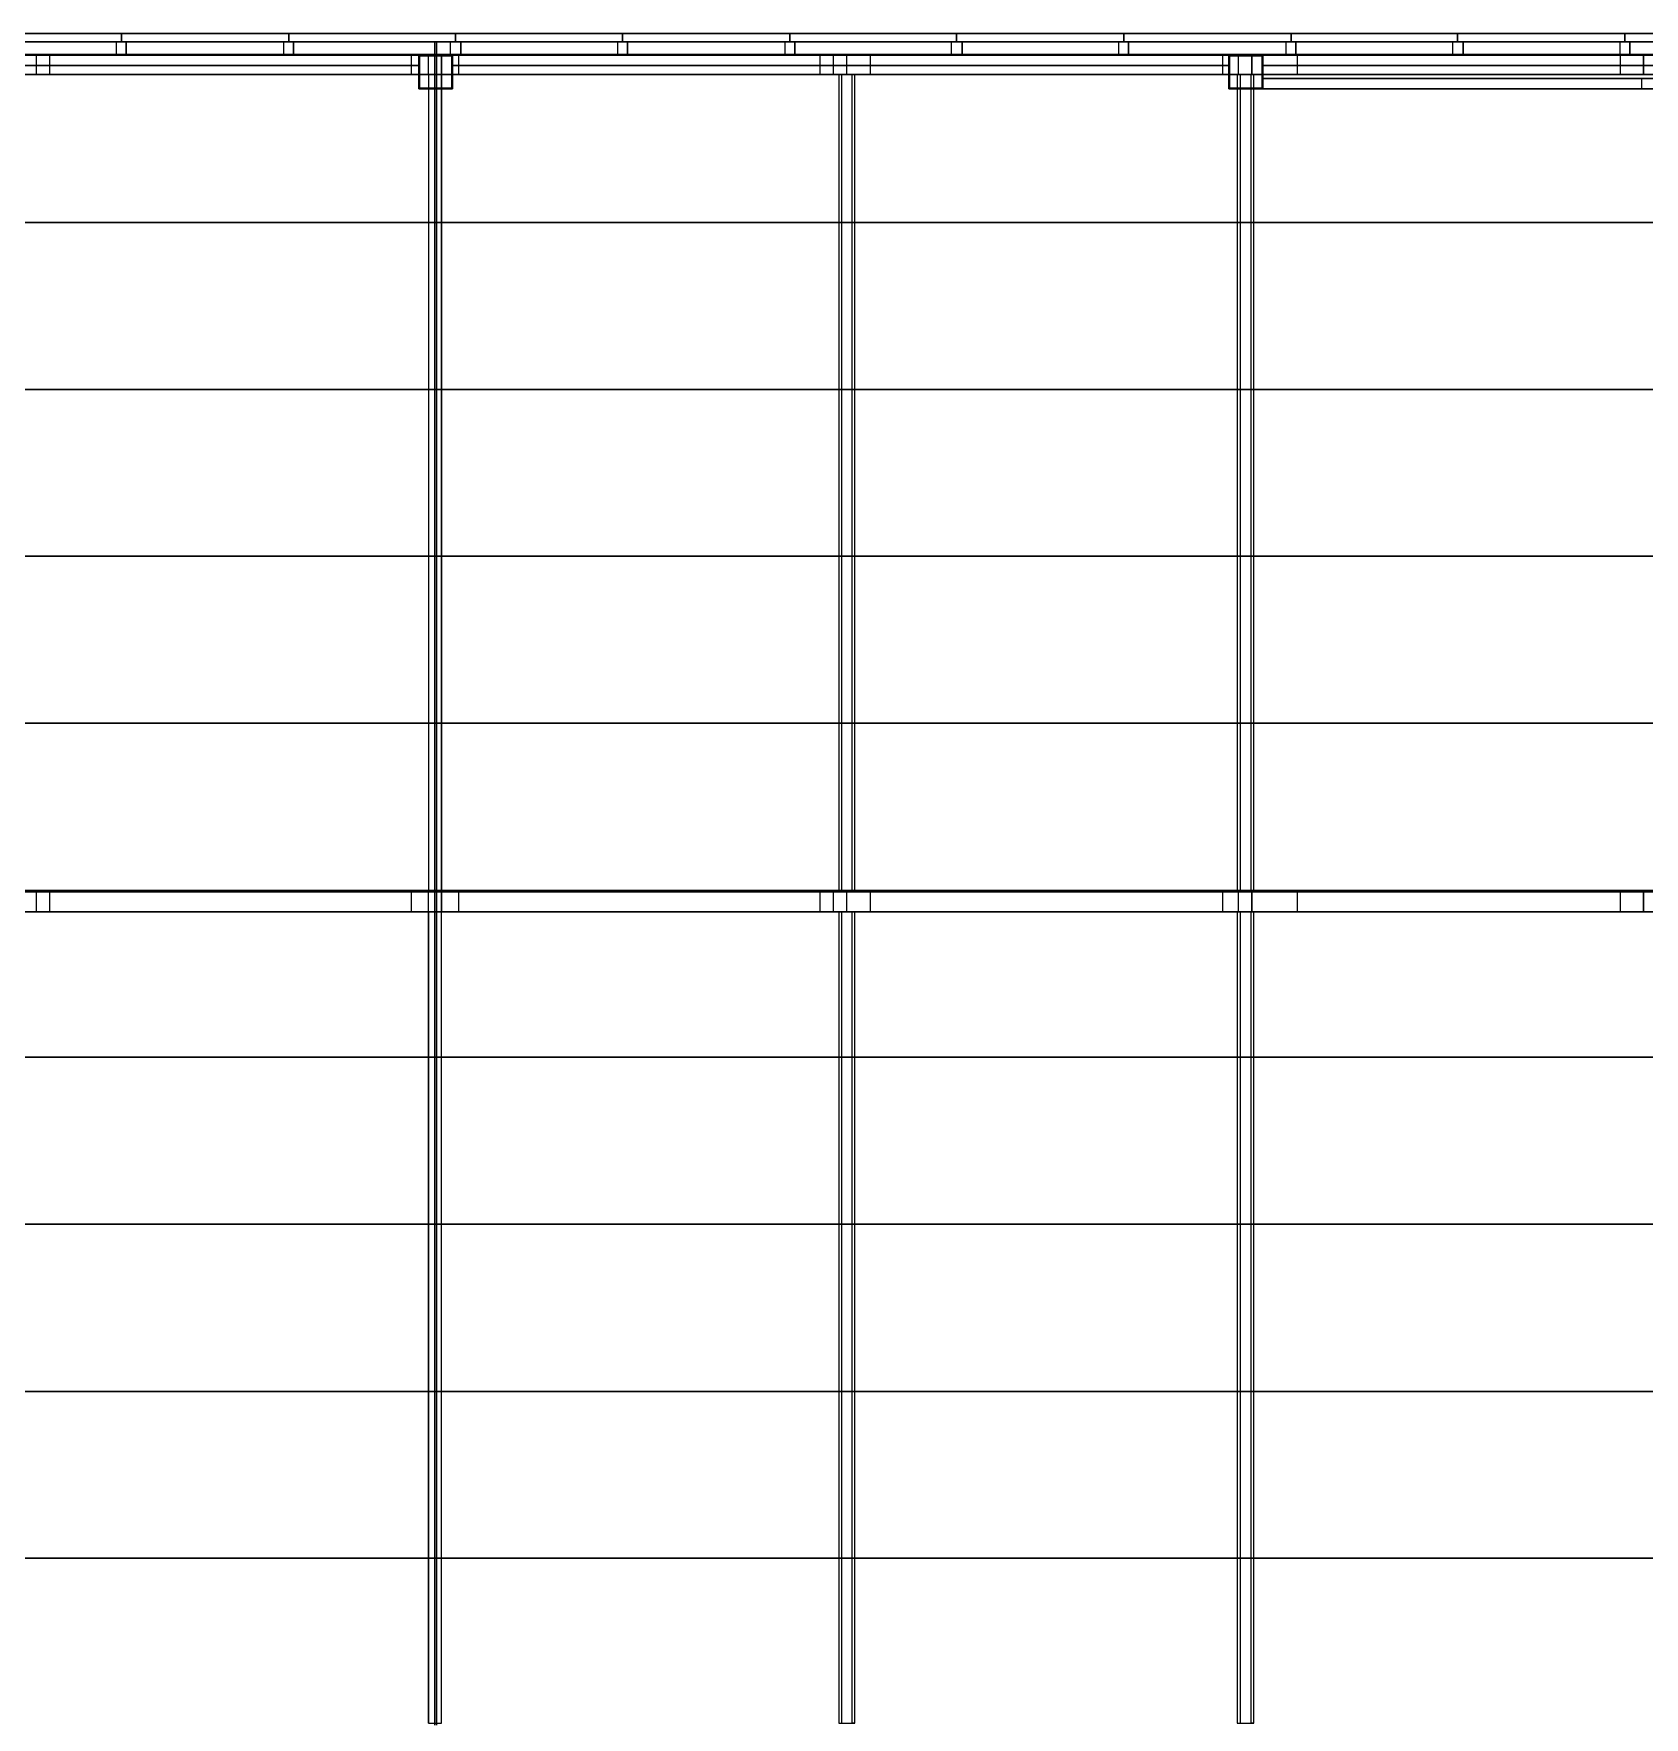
# Model space of a CAD drawing. Header units: centimetres. Extents: x 2816 to 28192, y 2553 to 18332.
# Drawn here: x 8636 to 11085, y 12991 to 15552 of the extents above; entities that cross this region are included whole.
import ezdxf

# ---------------------------------------------------------------- set-up
doc = ezdxf.new("R2010")
doc.units = ezdxf.units.CM
for name, color, linetype in [('PDF_Kaprijatat', 7, 'Continuous'), ('PDF_Paneli', 30, 'Continuous'), ('PDF_Shtyllat e Paneleve', 7, 'Continuous'), ('PDF_Themeli', 7, 'Continuous'), ('PDF_Trajet', 7, 'Continuous')]:
    doc.layers.add(name, color=color, linetype=linetype)
doc.layers.add('PDF_Panel Kulmii', color=7, linetype='Continuous', true_color=0xfafafa)
doc.layers.add('PDF_Shtyllat', color=7, linetype='Continuous', true_color=0xfafafa)

msp = doc.modelspace()

# ---------------------------------------------------------------- linework, layer by layer
at = {"layer": 'PDF_Kaprijatat', "lineweight": 0}
for points in [[(9246.8, 15520.2), (11735.7, 15520.2), (6756.8, 15520.2), (9246.8, 15520.2)], [(8640.3, 15520.2), (9210, 15520.2)], [(8640.3, 15489.7), (8640.3, 15520.2)], [(8640.3, 15489.7), (8640.3, 15520.2)], [(9210, 15520.2), (8640.3, 15520.2)], [(8640.3, 15520.2), (8640.3, 15520.2)], [(8640.3, 15520.2), (8640.3, 15520.2)], [(8660.3, 15520.2), (8660.3, 15489.7)], [(9236.3, 15489.7), (9236.3, 15520.2), (8660.3, 15520.2)], [(9236.3, 15520.2), (8660.3, 15520.2)], [(8660.3, 15520.2), (8660.3, 15520.2)], [(9210, 15520.2), (9210, 15489.7)], [(9210, 15520.2), (9210, 15520.2)], [(9236.3, 15520.2), (9236.3, 15520.2)], [(9236.3, 15489.7), (9236.3, 15520.2)], [(9236.3, 15520.2), (9236.3, 15520.2)], [(9246.8, 15489.7), (9246.8, 15520.2)], [(9246.8, 15520.2), (9246.8, 15520.2)], [(9256.3, 15520.2), (9256.3, 15520.2)], [(9256.3, 15489.7), (9256.3, 15520.2), (9832.2, 15520.2)], [(9256.3, 15520.2), (9256.3, 15489.7)], [(9832.2, 15520.2), (9256.3, 15520.2)], [(9256.3, 15520.2), (9256.3, 15520.2)], [(9256.3, 15520.2), (9256.3, 15520.2)], [(9282.5, 15489.7), (9282.5, 15520.2)], [(9852.2, 15489.7), (9852.2, 15520.2), (9282.5, 15520.2)], [(9282.5, 15520.2), (9852.2, 15520.2)], [(9282.5, 15520.2), (9282.5, 15520.2)], [(9832.2, 15489.7), (9832.2, 15520.2)], [(9832.2, 15520.2), (9832.2, 15520.2)], [(9852.2, 15489.7), (9852.2, 15520.2)], [(9852.2, 15520.2), (9852.2, 15520.2)], [(9852.2, 15520.2), (9852.2, 15520.2)], [(10444, 15489.7), (10444, 15520.2), (9872.2, 15520.2), (9872.2, 15489.7)], [(9872.2, 15520.2), (9872.2, 15489.7)], [(9872.2, 15520.2), (10444, 15520.2)], [(9872.2, 15520.2), (9872.2, 15520.2)], [(9872.2, 15520.2), (9872.2, 15520.2)], [(9907.9, 15520.2), (9907.9, 15489.7)], [(10468.1, 15489.7), (10468.1, 15520.2), (9907.9, 15520.2)], [(9907.9, 15520.2), (10468.1, 15520.2)], [(9907.9, 15520.2), (9907.9, 15520.2)], [(10444, 15520.2), (10444, 15520.2)], [(10468.1, 15489.7), (10468.1, 15520.2)], [(10468.1, 15520.2), (10468.1, 15520.2)], [(10488.1, 15520.2), (11048.3, 15520.2), (11048.3, 15489.7)], [(10488.1, 15520.2), (10488.1, 15489.7), (10488.1, 15520.2)], [(10488.1, 15520.2), (11048.3, 15520.2)], [(10488.1, 15520.2), (10488.1, 15520.2)], [(11084.1, 15489.7), (11084.1, 15520.2), (10557.5, 15520.2), (10557.5, 15489.7), (11084.1, 15489.7)], [(10557.5, 15520.2), (11084.1, 15520.2)], [(10557.5, 15520.2), (10557.5, 15520.2)], [(11048.3, 15520.2), (11048.3, 15520.2)], [(11084.1, 15520.2), (11084.1, 15520.2)], [(11084.1, 15520.2), (11084.1, 15489.7)], [(11084.1, 15520.2), (11084.1, 15520.2)], [(11084.1, 15520.2), (11084.1, 15520.2)], [(9246.8, 15489.7), (6756.8, 15489.7), (11735.7, 15489.7), (9246.8, 15489.7)], [(8640.3, 15489.7), (8640.3, 15489.7)], [(9210, 15489.7), (8640.3, 15489.7), (9210, 15489.7)], [(8640.3, 15489.7), (8640.3, 15489.7)], [(8640.3, 15489.7), (8640.3, 15489.7)], [(8660.3, 15489.7), (9236.3, 15489.7), (8660.3, 15489.7)], [(8660.3, 15489.7), (8660.3, 15489.7)], [(9210, 15489.7), (9210, 15489.7)], [(9236.3, 15489.7), (9236.3, 15489.7)], [(9236.3, 15489.7), (9236.3, 15489.7)], [(9236.3, 15489.7), (9256.3, 15489.7)], [(9236.3, 15489.7), (9236.3, 14246.3)], [(9256.3, 15489.7), (9236.3, 15489.7), (9236.3, 14246.3), (9256.3, 14246.3)], [(9236.3, 15489.7), (9236.3, 15489.7)], [(9236.3, 15489.7), (9236.3, 15489.7)], [(9246.8, 15489.7), (9246.8, 15489.7)], [(9256.3, 15489.7), (9256.3, 15489.7)], [(9832.2, 15489.7), (9256.3, 15489.7), (9832.2, 15489.7)], [(9256.3, 15489.7), (9256.3, 15489.7)], [(9256.3, 15489.7), (9256.3, 14246.3), (9256.3, 15489.7)], [(9256.3, 15489.7), (9256.3, 15489.7)], [(9256.3, 15489.7), (9256.3, 15489.7)], [(9282.5, 15489.7), (9852.2, 15489.7), (9282.5, 15489.7)], [(9282.5, 15489.7), (9282.5, 15489.7)], [(9832.2, 15489.7), (9832.2, 15489.7)], [(9852.2, 15489.7), (9852.2, 15489.7)], [(9852.2, 15489.7), (9852.2, 15489.7)], [(9880.6, 15489.7), (9860.6, 15489.7)], [(9864.8, 15489.7), (9860.6, 15489.7), (9860.6, 14246.3), (9864.8, 14246.3), (9864.8, 15489.7)], [(9860.6, 15489.7), (9860.6, 15489.7)], [(9864.8, 15489.7), (9884.8, 15489.7)], [(9864.8, 14246.3), (9884.8, 14246.3), (9884.8, 15489.7)], [(9864.8, 15489.7), (9864.8, 15489.7)], [(9872.2, 15489.7), (10444, 15489.7), (9872.2, 15489.7)], [(9872.2, 15489.7), (9872.2, 15489.7)], [(9872.2, 15489.7), (9872.2, 15489.7)], [(9884.8, 15489.7), (9880.6, 15489.7)], [(9884.8, 14246.3), (9880.6, 14246.3), (9880.6, 15489.7)], [(9880.6, 15489.7), (9880.6, 15489.7)], [(9884.8, 15489.7), (9884.8, 15489.7)], [(10468.1, 15489.7), (9907.9, 15489.7), (10468.1, 15489.7)], [(9907.9, 15489.7), (9907.9, 15489.7)], [(10444, 15489.7), (10444, 15489.7)], [(10487.1, 15489.7), (10466, 15489.7)], [(10471.3, 15489.7), (10466, 15489.7), (10466, 14246.3), (10471.3, 14246.3), (10471.3, 15489.7)], [(10466, 15489.7), (10466, 15489.7)], [(10468.1, 15489.7), (10468.1, 15489.7)], [(10468.1, 15489.7), (10468.1, 15489.7)], [(10471.3, 15489.7), (10491.3, 15489.7)], [(10471.3, 14246.3), (10491.3, 14246.3), (10491.3, 15489.7)], [(10471.3, 15489.7), (10471.3, 15489.7)], [(10491.3, 15489.7), (10487.1, 15489.7)], [(10491.3, 14246.3), (10487.1, 14246.3), (10487.1, 15489.7)], [(10487.1, 15489.7), (10487.1, 15489.7)], [(10488.1, 15489.7), (11048.3, 15489.7)], [(10488.1, 15489.7), (10488.1, 15489.7)], [(10488.1, 15489.7), (11048.3, 15489.7)], [(10488.1, 15489.7), (10488.1, 15489.7)], [(10488.1, 15489.7), (10488.1, 15489.7)], [(10491.3, 15489.7), (10491.3, 15489.7)], [(11084.1, 15489.7), (10557.5, 15489.7)], [(10557.5, 15489.7), (10557.5, 15489.7)], [(11048.3, 15489.7), (11048.3, 15489.7)], [(11084.1, 15489.7), (11084.1, 15489.7)], [(9246.8, 14246.3), (11735.7, 14246.3), (6756.8, 14246.3), (9246.8, 14246.3)], [(8640.3, 14246.3), (9210, 14246.3)], [(8640.3, 14215.8), (8640.3, 14246.3)], [(8640.3, 14215.8), (8640.3, 14246.3)], [(9210, 14246.3), (8640.3, 14246.3)], [(8640.3, 14246.3), (8640.3, 14246.3)], [(8640.3, 14246.3), (8640.3, 14246.3)], [(8660.3, 14246.3), (8660.3, 14215.8)], [(9236.3, 14215.8), (9236.3, 14246.3), (8660.3, 14246.3)], [(9236.3, 14246.3), (8660.3, 14246.3)], [(8660.3, 14246.3), (8660.3, 14246.3)], [(9210, 14246.3), (9210, 14215.8)], [(9210, 14246.3), (9210, 14246.3)], [(9236.3, 14246.3), (9236.3, 14246.3)], [(9236.3, 14215.8), (9236.3, 14246.3)], [(9236.3, 14246.3), (9236.3, 14246.3)], [(9236.3, 14246.3), (9256.3, 14246.3)], [(9236.3, 14246.3), (9236.3, 14246.3)], [(9236.3, 14246.3), (9236.3, 14246.3)], [(9246.8, 14215.8), (9246.8, 14246.3)], [(9246.8, 14246.3), (9246.8, 14246.3)], [(9256.3, 14246.3), (9256.3, 14246.3)], [(9256.3, 14215.8), (9256.3, 14246.3), (9832.2, 14246.3)], [(9256.3, 14246.3), (9256.3, 14215.8)], [(9832.2, 14246.3), (9256.3, 14246.3)], [(9256.3, 14246.3), (9256.3, 14246.3)], [(9256.3, 14246.3), (9256.3, 14246.3)], [(9256.3, 14246.3), (9256.3, 14246.3)], [(9256.3, 14246.3), (9256.3, 14246.3)], [(9282.5, 14215.8), (9282.5, 14246.3)], [(9852.2, 14215.8), (9852.2, 14246.3), (9282.5, 14246.3)], [(9282.5, 14246.3), (9852.2, 14246.3)], [(9282.5, 14246.3), (9282.5, 14246.3)], [(9832.2, 14215.8), (9832.2, 14246.3)], [(9832.2, 14246.3), (9832.2, 14246.3)], [(9852.2, 14215.8), (9852.2, 14246.3)], [(9852.2, 14246.3), (9852.2, 14246.3)], [(9852.2, 14246.3), (9852.2, 14246.3)], [(9880.6, 14246.3), (9860.6, 14246.3)], [(9860.6, 14246.3), (9860.6, 14246.3)], [(9864.8, 14246.3), (9864.8, 14246.3)], [(10444, 14215.8), (10444, 14246.3), (9872.2, 14246.3), (9872.2, 14215.8)], [(9872.2, 14246.3), (9872.2, 14215.8)], [(9872.2, 14246.3), (10444, 14246.3)], [(9872.2, 14246.3), (9872.2, 14246.3)], [(9872.2, 14246.3), (9872.2, 14246.3)], [(9880.6, 14246.3), (9880.6, 14246.3)], [(9884.8, 14246.3), (9884.8, 14246.3)], [(9907.9, 14246.3), (9907.9, 14215.8)], [(10468.1, 14215.8), (10468.1, 14246.3), (9907.9, 14246.3)], [(9907.9, 14246.3), (10468.1, 14246.3)], [(9907.9, 14246.3), (9907.9, 14246.3)], [(10444, 14246.3), (10444, 14246.3)], [(10487.1, 14246.3), (10466, 14246.3)], [(10466, 14246.3), (10466, 14246.3)], [(10468.1, 14215.8), (10468.1, 14246.3)], [(10468.1, 14246.3), (10468.1, 14246.3)], [(10471.3, 14246.3), (10471.3, 14246.3)], [(10487.1, 14246.3), (10487.1, 14246.3)], [(10488.1, 14246.3), (11048.3, 14246.3), (11048.3, 14215.8)], [(10488.1, 14246.3), (10488.1, 14215.8), (10488.1, 14246.3)], [(10488.1, 14246.3), (11048.3, 14246.3)], [(10488.1, 14246.3), (10488.1, 14246.3)], [(10491.3, 14246.3), (10491.3, 14246.3)], [(11084.1, 14215.8), (11084.1, 14246.3), (10557.5, 14246.3), (10557.5, 14215.8), (11084.1, 14215.8)], [(10557.5, 14246.3), (11084.1, 14246.3)], [(10557.5, 14246.3), (10557.5, 14246.3)], [(11048.3, 14246.3), (11048.3, 14246.3)], [(11084.1, 14246.3), (11084.1, 14246.3)], [(11084.1, 14246.3), (11084.1, 14215.8)], [(11084.1, 14246.3), (11084.1, 14246.3)], [(11084.1, 14246.3), (11084.1, 14246.3)], [(9246.8, 14215.8), (6756.8, 14215.8), (11735.7, 14215.8), (9246.8, 14215.8)], [(8640.3, 14215.8), (8640.3, 14215.8)], [(9210, 14215.8), (8640.3, 14215.8), (9210, 14215.8)], [(8640.3, 14215.8), (8640.3, 14215.8)], [(8640.3, 14215.8), (8640.3, 14215.8)], [(8660.3, 14215.8), (9236.3, 14215.8), (8660.3, 14215.8)], [(8660.3, 14215.8), (8660.3, 14215.8)], [(9210, 14215.8), (9210, 14215.8)], [(9236.3, 14215.8), (9236.3, 14215.8)], [(9236.3, 14215.8), (9236.3, 14215.8)], [(9256.3, 14215.8), (9236.3, 14215.8)], [(9256.3, 12981.8), (9256.3, 14215.8), (9236.3, 14215.8)], [(9236.3, 12981.8), (9256.3, 12981.8), (9256.3, 14215.8)], [(9236.3, 14215.8), (9236.3, 12981.8), (9236.3, 14215.8)], [(9236.3, 14215.8), (9236.3, 14215.8)], [(9246.8, 14215.8), (9246.8, 14215.8)], [(9256.3, 14215.8), (9256.3, 14215.8)], [(9832.2, 14215.8), (9256.3, 14215.8), (9832.2, 14215.8)], [(9256.3, 14215.8), (9256.3, 14215.8)], [(9256.3, 14215.8), (9256.3, 14215.8)], [(9256.3, 14215.8), (9256.3, 14215.8)], [(9256.3, 14215.8), (9256.3, 14215.8)], [(9282.5, 14215.8), (9852.2, 14215.8), (9282.5, 14215.8)], [(9282.5, 14215.8), (9282.5, 14215.8)], [(9832.2, 14215.8), (9832.2, 14215.8)], [(9852.2, 14215.8), (9852.2, 14215.8)], [(9852.2, 14215.8), (9852.2, 14215.8)], [(9880.6, 14215.8), (9860.6, 14215.8)], [(9864.8, 14215.8), (9860.6, 14215.8), (9860.6, 12981.8), (9864.8, 12981.8), (9864.8, 14215.8)], [(9860.6, 14215.8), (9860.6, 14215.8)], [(9864.8, 14215.8), (9884.8, 14215.8)], [(9864.8, 12981.8), (9884.8, 12981.8), (9884.8, 14215.8)], [(9864.8, 14215.8), (9864.8, 14215.8)], [(9872.2, 14215.8), (10444, 14215.8), (9872.2, 14215.8)], [(9872.2, 14215.8), (9872.2, 14215.8)], [(9872.2, 14215.8), (9872.2, 14215.8)], [(9884.8, 14215.8), (9880.6, 14215.8)], [(9884.8, 12981.8), (9880.6, 12981.8), (9880.6, 14215.8)], [(9880.6, 14215.8), (9880.6, 14215.8)], [(9884.8, 14215.8), (9884.8, 14215.8)], [(10468.1, 14215.8), (9907.9, 14215.8), (10468.1, 14215.8)], [(9907.9, 14215.8), (9907.9, 14215.8)], [(10444, 14215.8), (10444, 14215.8)], [(10487.1, 14215.8), (10466, 14215.8)], [(10471.3, 14215.8), (10466, 14215.8), (10466, 12981.8), (10471.3, 12981.8), (10471.3, 14215.8)], [(10466, 14215.8), (10466, 14215.8)], [(10468.1, 14215.8), (10468.1, 14215.8)], [(10468.1, 14215.8), (10468.1, 14215.8)], [(10471.3, 14215.8), (10491.3, 14215.8)], [(10471.3, 12981.8), (10491.3, 12981.8), (10491.3, 14215.8)], [(10471.3, 14215.8), (10471.3, 14215.8)], [(10491.3, 14215.8), (10487.1, 14215.8)], [(10491.3, 12981.8), (10487.1, 12981.8), (10487.1, 14215.8)], [(10487.1, 14215.8), (10487.1, 14215.8)], [(10488.1, 14215.8), (11048.3, 14215.8)], [(10488.1, 14215.8), (10488.1, 14215.8)], [(10488.1, 14215.8), (11048.3, 14215.8)], [(10488.1, 14215.8), (10488.1, 14215.8)], [(10488.1, 14215.8), (10488.1, 14215.8)], [(10491.3, 14215.8), (10491.3, 14215.8)], [(11084.1, 14215.8), (10557.5, 14215.8)], [(10557.5, 14215.8), (10557.5, 14215.8)], [(11048.3, 14215.8), (11048.3, 14215.8)], [(11084.1, 14215.8), (11084.1, 14215.8)]]:
    msp.add_lwpolyline(points, dxfattribs=at)
at = {"layer": 'PDF_Panel Kulmii', "lineweight": 0}
for points in [[(9246.8, 15539.1), (6740, 15539.1), (6739, 15539.1), (9245.7, 15539.1)], [(9246.8, 15519.1), (9246.8, 15539.1), (9245.7, 15539.1), (9245.7, 15519.1)], [(9245.7, 15539.1), (9245.7, 15539.1)], [(9246.8, 15539.1), (9246.8, 15539.1)], [(9246.8, 15539.1), (11754.6, 15539.1)], [(9246.8, 15519.1), (9246.8, 15539.1)], [(9248.9, 15519.1), (9248.9, 15539.1), (9246.8, 15539.1)], [(9246.8, 15539.1), (9246.8, 15539.1)], [(9248.9, 15539.1), (11755.7, 15539.1), (11754.6, 15539.1)], [(9248.9, 15539.1), (9248.9, 15539.1)], [(9246.8, 15519.1), (6740, 15519.1), (6739, 15519.1), (9245.7, 15519.1)], [(6740, 15519.1), (9246.8, 15519.1), (9245.7, 15519.1), (6739, 15519.1), (6740, 15519.1)], [(9246.8, 15264.7), (9246.8, 15519.1), (9245.7, 15519.1), (9245.7, 15264.7)], [(9245.7, 15519.1), (9245.7, 15519.1)], [(9245.7, 15519.1), (9245.7, 15519.1)], [(9246.8, 15519.1), (9246.8, 15519.1)], [(9246.8, 15519.1), (9246.8, 15519.1)], [(9246.8, 15519.1), (11754.6, 15519.1)], [(9246.8, 15264.7), (9246.8, 15519.1)], [(9248.9, 15264.7), (9248.9, 15519.1), (9246.8, 15519.1)], [(9246.8, 15519.1), (9246.8, 15519.1)], [(9246.8, 15519.1), (11754.6, 15519.1), (11755.7, 15519.1), (9248.9, 15519.1), (9246.8, 15519.1)], [(9246.8, 15519.1), (9246.8, 15519.1)], [(9248.9, 15519.1), (11755.7, 15519.1), (11754.6, 15519.1)], [(9248.9, 15519.1), (9248.9, 15519.1)], [(9248.9, 15519.1), (9248.9, 15519.1)], [(6740, 15264.7), (9246.8, 15264.7), (9245.7, 15264.7), (6739, 15264.7), (6740, 15264.7)], [(9246.8, 15264.7), (6740, 15264.7), (6739, 15264.7), (9245.7, 15264.7)], [(9245.7, 15264.7), (9245.7, 15264.7)], [(9246.8, 15010.4), (9246.8, 15264.7), (9245.7, 15264.7), (9245.7, 15010.4)], [(9245.7, 15264.7), (9245.7, 15264.7)], [(9246.8, 15264.7), (9246.8, 15264.7)], [(9246.8, 15264.7), (9246.8, 15264.7)], [(9246.8, 15264.7), (11754.6, 15264.7), (11755.7, 15264.7), (9248.9, 15264.7), (9246.8, 15264.7)], [(9246.8, 15264.7), (9246.8, 15264.7)], [(9246.8, 15264.7), (11754.6, 15264.7)], [(9246.8, 15010.4), (9246.8, 15264.7)], [(9248.9, 15010.4), (9248.9, 15264.7), (9246.8, 15264.7)], [(9246.8, 15264.7), (9246.8, 15264.7)], [(9248.9, 15264.7), (9248.9, 15264.7)], [(9248.9, 15264.7), (11755.7, 15264.7), (11754.6, 15264.7)], [(9248.9, 15264.7), (9248.9, 15264.7)], [(6740, 15010.4), (9246.8, 15010.4), (9245.7, 15010.4), (6739, 15010.4), (6740, 15010.4)], [(9246.8, 15010.4), (6740, 15010.4), (6739, 15010.4), (9245.7, 15010.4)], [(9245.7, 15010.4), (9245.7, 15010.4)], [(9246.8, 14757.1), (9246.8, 15010.4), (9245.7, 15010.4), (9245.7, 14757.1)], [(9245.7, 15010.4), (9245.7, 15010.4)], [(9246.8, 15010.4), (9246.8, 15010.4)], [(9246.8, 15010.4), (9246.8, 15010.4)], [(9246.8, 15010.4), (11754.6, 15010.4), (11755.7, 15010.4), (9248.9, 15010.4), (9246.8, 15010.4)], [(9246.8, 15010.4), (9246.8, 15010.4)], [(9246.8, 15010.4), (11754.6, 15010.4)], [(9246.8, 14757.1), (9246.8, 15010.4)], [(9248.9, 14757.1), (9248.9, 15010.4), (9246.8, 15010.4)], [(9246.8, 15010.4), (9246.8, 15010.4)], [(9248.9, 15010.4), (9248.9, 15010.4)], [(9248.9, 15010.4), (11755.7, 15010.4), (11754.6, 15010.4)], [(9248.9, 15010.4), (9248.9, 15010.4)], [(6740, 14757.1), (9246.8, 14757.1), (9245.7, 14757.1), (6739, 14757.1), (6740, 14757.1)], [(9246.8, 14757.1), (6740, 14757.1), (6739, 14757.1), (9245.7, 14757.1)], [(9245.7, 14757.1), (9245.7, 14757.1)], [(9246.8, 14502.7), (9246.8, 14757.1), (9245.7, 14757.1), (9245.7, 14502.7)], [(9245.7, 14757.1), (9245.7, 14757.1)], [(9246.8, 14757.1), (9246.8, 14757.1)], [(9246.8, 14757.1), (9246.8, 14757.1)], [(9246.8, 14757.1), (11754.6, 14757.1), (11755.7, 14757.1), (9248.9, 14757.1), (9246.8, 14757.1)], [(9246.8, 14757.1), (9246.8, 14757.1)], [(9246.8, 14757.1), (11754.6, 14757.1)], [(9246.8, 14502.7), (9246.8, 14757.1)], [(9248.9, 14502.7), (9248.9, 14757.1), (9246.8, 14757.1)], [(9246.8, 14757.1), (9246.8, 14757.1)], [(9248.9, 14757.1), (9248.9, 14757.1)], [(9248.9, 14757.1), (11755.7, 14757.1), (11754.6, 14757.1)], [(9248.9, 14757.1), (9248.9, 14757.1)], [(6740, 14502.7), (9246.8, 14502.7), (9245.7, 14502.7), (6739, 14502.7), (6740, 14502.7)], [(9246.8, 14502.7), (6740, 14502.7), (6739, 14502.7), (9245.7, 14502.7)], [(9245.7, 14502.7), (9245.7, 14502.7)], [(9246.8, 14248.4), (9246.8, 14502.7), (9245.7, 14502.7), (9245.7, 14248.4)], [(9245.7, 14502.7), (9245.7, 14502.7)], [(9246.8, 14502.7), (9246.8, 14502.7)], [(9246.8, 14502.7), (9246.8, 14502.7)], [(9246.8, 14502.7), (11754.6, 14502.7), (11755.7, 14502.7), (9248.9, 14502.7), (9246.8, 14502.7)], [(9246.8, 14502.7), (9246.8, 14502.7)], [(9246.8, 14502.7), (11754.6, 14502.7)], [(9246.8, 14248.4), (9246.8, 14502.7)], [(9248.9, 14248.4), (9248.9, 14502.7), (9246.8, 14502.7)], [(9246.8, 14502.7), (9246.8, 14502.7)], [(9248.9, 14502.7), (9248.9, 14502.7)], [(9248.9, 14502.7), (11755.7, 14502.7), (11754.6, 14502.7)], [(9248.9, 14502.7), (9248.9, 14502.7)], [(6740, 14248.4), (9246.8, 14248.4), (9245.7, 14248.4), (6739, 14248.4), (6740, 14248.4)], [(9246.8, 14248.4), (6740, 14248.4), (6739, 14248.4), (9245.7, 14248.4)], [(9245.7, 14248.4), (9245.7, 14248.4)], [(9246.8, 13995.1), (9246.8, 14248.4), (9245.7, 14248.4), (9245.7, 13995.1)], [(9245.7, 14248.4), (9245.7, 14248.4)], [(9246.8, 14248.4), (9246.8, 14248.4)], [(9246.8, 14248.4), (9246.8, 14248.4)], [(9246.8, 14248.4), (11754.6, 14248.4), (11755.7, 14248.4), (9248.9, 14248.4), (9246.8, 14248.4)], [(9246.8, 14248.4), (9246.8, 14248.4)], [(9246.8, 14248.4), (11754.6, 14248.4)], [(9246.8, 13995.1), (9246.8, 14248.4)], [(9248.9, 13995.1), (9248.9, 14248.4), (9246.8, 14248.4)], [(9246.8, 14248.4), (9246.8, 14248.4)], [(9248.9, 14248.4), (9248.9, 14248.4)], [(9248.9, 14248.4), (11755.7, 14248.4), (11754.6, 14248.4)], [(9248.9, 14248.4), (9248.9, 14248.4)], [(6740, 13995.1), (9246.8, 13995.1), (9245.7, 13995.1), (6739, 13995.1), (6740, 13995.1)], [(9246.8, 13995.1), (6740, 13995.1), (6739, 13995.1), (9245.7, 13995.1)], [(9245.7, 13995.1), (9245.7, 13995.1)], [(9246.8, 13740.7), (9246.8, 13995.1), (9245.7, 13995.1), (9245.7, 13740.7)], [(9245.7, 13995.1), (9245.7, 13995.1)], [(9246.8, 13995.1), (9246.8, 13995.1)], [(9246.8, 13995.1), (9246.8, 13995.1)], [(9246.8, 13995.1), (11754.6, 13995.1), (11755.7, 13995.1), (9248.9, 13995.1), (9246.8, 13995.1)], [(9246.8, 13995.1), (9246.8, 13995.1)], [(9246.8, 13995.1), (11754.6, 13995.1)], [(9246.8, 13740.7), (9246.8, 13995.1)], [(9248.9, 13740.7), (9248.9, 13995.1), (9246.8, 13995.1)], [(9246.8, 13995.1), (9246.8, 13995.1)], [(9248.9, 13995.1), (9248.9, 13995.1)], [(9248.9, 13995.1), (11755.7, 13995.1), (11754.6, 13995.1)], [(9248.9, 13995.1), (9248.9, 13995.1)], [(6740, 13740.7), (9246.8, 13740.7), (9245.7, 13740.7), (6739, 13740.7), (6740, 13740.7)], [(9246.8, 13740.7), (6740, 13740.7), (6739, 13740.7), (9245.7, 13740.7)], [(9245.7, 13740.7), (9245.7, 13740.7)], [(9246.8, 13486.3), (9246.8, 13740.7), (9245.7, 13740.7), (9245.7, 13486.3)], [(9245.7, 13740.7), (9245.7, 13740.7)], [(9246.8, 13740.7), (9246.8, 13740.7)], [(9246.8, 13740.7), (9246.8, 13740.7)], [(9246.8, 13740.7), (11754.6, 13740.7), (11755.7, 13740.7), (9248.9, 13740.7), (9246.8, 13740.7)], [(9246.8, 13740.7), (9246.8, 13740.7)], [(9246.8, 13740.7), (11754.6, 13740.7)], [(9246.8, 13486.3), (9246.8, 13740.7)], [(9248.9, 13486.3), (9248.9, 13740.7), (9246.8, 13740.7)], [(9246.8, 13740.7), (9246.8, 13740.7)], [(9248.9, 13740.7), (9248.9, 13740.7)], [(9248.9, 13740.7), (11755.7, 13740.7), (11754.6, 13740.7)], [(9248.9, 13740.7), (9248.9, 13740.7)], [(6740, 13486.3), (9246.8, 13486.3), (9245.7, 13486.3), (6739, 13486.3), (6740, 13486.3)], [(9246.8, 13486.3), (6740, 13486.3), (6739, 13486.3), (9245.7, 13486.3)], [(9245.7, 13486.3), (9245.7, 13486.3)], [(9246.8, 13233), (9246.8, 13486.3), (9245.7, 13486.3), (9245.7, 13233)], [(9245.7, 13486.3), (9245.7, 13486.3)], [(9246.8, 13486.3), (9246.8, 13486.3)], [(9246.8, 13486.3), (9246.8, 13486.3)], [(9246.8, 13486.3), (11754.6, 13486.3), (11755.7, 13486.3), (9248.9, 13486.3), (9246.8, 13486.3)], [(9246.8, 13486.3), (9246.8, 13486.3)], [(9246.8, 13486.3), (11754.6, 13486.3)], [(9246.8, 13233), (9246.8, 13486.3)], [(9248.9, 13233), (9248.9, 13486.3), (9246.8, 13486.3)], [(9246.8, 13486.3), (9246.8, 13486.3)], [(9248.9, 13486.3), (9248.9, 13486.3)], [(9248.9, 13486.3), (11755.7, 13486.3), (11754.6, 13486.3)], [(9248.9, 13486.3), (9248.9, 13486.3)], [(6740, 13233), (9246.8, 13233), (9245.7, 13233), (6739, 13233), (6740, 13233)], [(9246.8, 13233), (6740, 13233), (6739, 13233), (9245.7, 13233)], [(9245.7, 13233), (9245.7, 13233)], [(9246.8, 12978.7), (9246.8, 13233), (9245.7, 13233), (9245.7, 12978.7)], [(9245.7, 13233), (9245.7, 13233)], [(9246.8, 13233), (9246.8, 13233)], [(9246.8, 13233), (9246.8, 13233)], [(9246.8, 13233), (11754.6, 13233), (11755.7, 13233), (9248.9, 13233), (9246.8, 13233)], [(9246.8, 13233), (9246.8, 13233)], [(9246.8, 13233), (11754.6, 13233)], [(9246.8, 12978.7), (9246.8, 13233)], [(9248.9, 12978.7), (9248.9, 13233), (9246.8, 13233)], [(9246.8, 13233), (9246.8, 13233)], [(9248.9, 13233), (9248.9, 13233)], [(9248.9, 13233), (11755.7, 13233), (11754.6, 13233)], [(9248.9, 13233), (9248.9, 13233)]]:
    msp.add_lwpolyline(points, dxfattribs=at)
at = {"layer": 'PDF_Paneli', "lineweight": 0}
for points in [[(8516.3, 15539.1), (8769.6, 15539.1), (8516.3, 15539.1), (8516.3, 15551.7)], [(8516.3, 15539.1), (8516.3, 15551.7), (8769.6, 15551.7)], [(8516.3, 15551.7), (8769.6, 15551.7), (8769.6, 15539.1)], [(8769.6, 15551.7), (8769.6, 15539.1)], [(8769.6, 15551.7), (8769.6, 15551.7)], [(8769.6, 15539.1), (9024, 15539.1), (8769.6, 15539.1), (8769.6, 15551.7)], [(8769.6, 15539.1), (8769.6, 15551.7), (9024, 15551.7)], [(8769.6, 15551.7), (9024, 15551.7), (9024, 15539.1)], [(8769.6, 15551.7), (8769.6, 15551.7)], [(9024, 15551.7), (9024, 15539.1)], [(9024, 15551.7), (9024, 15551.7)], [(9024, 15539.1), (9277.3, 15539.1), (9024, 15539.1), (9024, 15551.7)], [(9024, 15539.1), (9024, 15551.7), (9277.3, 15551.7)], [(9024, 15551.7), (9277.3, 15551.7), (9277.3, 15539.1)], [(9024, 15551.7), (9024, 15551.7)], [(9277.3, 15551.7), (9277.3, 15539.1)], [(9277.3, 15551.7), (9277.3, 15551.7)], [(9277.3, 15539.1), (9531.6, 15539.1), (9277.3, 15539.1), (9277.3, 15551.7)], [(9277.3, 15539.1), (9277.3, 15551.7), (9531.6, 15551.7)], [(9277.3, 15551.7), (9531.6, 15551.7), (9531.6, 15539.1)], [(9277.3, 15551.7), (9277.3, 15551.7)], [(9531.6, 15551.7), (9531.6, 15539.1)], [(9531.6, 15551.7), (9531.6, 15551.7)], [(9531.6, 15539.1), (9786, 15539.1), (9531.6, 15539.1), (9531.6, 15551.7)], [(9531.6, 15539.1), (9531.6, 15551.7), (9786, 15551.7)], [(9531.6, 15551.7), (9786, 15551.7), (9786, 15539.1)], [(9531.6, 15551.7), (9531.6, 15551.7)], [(9786, 15551.7), (9786, 15539.1)], [(9786, 15551.7), (9786, 15551.7)], [(9786, 15539.1), (10039.3, 15539.1), (9786, 15539.1), (9786, 15551.7)], [(9786, 15539.1), (9786, 15551.7), (10039.3, 15551.7)], [(9786, 15551.7), (10039.3, 15551.7), (10039.3, 15539.1)], [(9786, 15551.7), (9786, 15551.7)], [(10039.3, 15551.7), (10039.3, 15539.1)], [(10039.3, 15551.7), (10039.3, 15551.7)], [(10039.3, 15539.1), (10293.7, 15539.1), (10039.3, 15539.1), (10039.3, 15551.7)], [(10039.3, 15539.1), (10039.3, 15551.7), (10293.7, 15551.7)], [(10039.3, 15551.7), (10293.7, 15551.7), (10293.7, 15539.1)], [(10039.3, 15551.7), (10039.3, 15551.7)], [(10293.7, 15551.7), (10293.7, 15539.1)], [(10293.7, 15551.7), (10293.7, 15551.7)], [(10293.7, 15539.1), (10548, 15539.1), (10293.7, 15539.1), (10293.7, 15551.7)], [(10293.7, 15539.1), (10293.7, 15551.7), (10548, 15551.7)], [(10293.7, 15551.7), (10548, 15551.7), (10548, 15539.1)], [(10293.7, 15551.7), (10293.7, 15551.7)], [(10548, 15551.7), (10548, 15539.1)], [(10548, 15551.7), (10548, 15551.7)], [(10548, 15539.1), (10801.3, 15539.1), (10548, 15539.1), (10548, 15551.7)], [(10548, 15539.1), (10548, 15551.7), (10801.3, 15551.7)], [(10548, 15551.7), (10801.3, 15551.7), (10801.3, 15539.1)], [(10548, 15551.7), (10548, 15551.7)], [(10801.3, 15551.7), (10801.3, 15539.1)], [(10801.3, 15551.7), (10801.3, 15551.7)], [(10801.3, 15539.1), (11055.7, 15539.1), (10801.3, 15539.1), (10801.3, 15551.7)], [(10801.3, 15539.1), (10801.3, 15551.7), (11055.7, 15551.7)], [(10801.3, 15551.7), (11055.7, 15551.7), (11055.7, 15539.1)], [(10801.3, 15551.7), (10801.3, 15551.7)], [(11055.7, 15551.7), (11055.7, 15539.1)], [(11055.7, 15551.7), (11055.7, 15551.7)], [(11055.7, 15539.1), (11310, 15539.1), (11055.7, 15539.1), (11055.7, 15551.7)], [(11055.7, 15539.1), (11055.7, 15551.7), (11310, 15551.7)], [(11055.7, 15551.7), (11310, 15551.7), (11310, 15539.1)], [(11055.7, 15551.7), (11055.7, 15551.7)], [(8769.6, 15539.1), (8769.6, 15539.1)], [(8769.6, 15539.1), (8769.6, 15539.1)], [(8769.6, 15539.1), (8769.6, 15539.1)], [(9024, 15539.1), (9024, 15539.1)], [(9024, 15539.1), (9024, 15539.1)], [(9024, 15539.1), (9024, 15539.1)], [(9277.3, 15539.1), (9277.3, 15539.1)], [(9277.3, 15539.1), (9277.3, 15539.1)], [(9277.3, 15539.1), (9277.3, 15539.1)], [(9531.6, 15539.1), (9531.6, 15539.1)], [(9531.6, 15539.1), (9531.6, 15539.1)], [(9531.6, 15539.1), (9531.6, 15539.1)], [(9786, 15539.1), (9786, 15539.1)], [(9786, 15539.1), (9786, 15539.1)], [(9786, 15539.1), (9786, 15539.1)], [(10039.3, 15539.1), (10039.3, 15539.1)], [(10039.3, 15539.1), (10039.3, 15539.1)], [(10039.3, 15539.1), (10039.3, 15539.1)], [(10293.7, 15539.1), (10293.7, 15539.1)], [(10293.7, 15539.1), (10293.7, 15539.1)], [(10293.7, 15539.1), (10293.7, 15539.1)], [(10548, 15539.1), (10548, 15539.1)], [(10548, 15539.1), (10548, 15539.1)], [(10548, 15539.1), (10548, 15539.1)], [(10801.3, 15539.1), (10801.3, 15539.1)], [(10801.3, 15539.1), (10801.3, 15539.1)], [(10801.3, 15539.1), (10801.3, 15539.1)], [(11055.7, 15539.1), (11055.7, 15539.1)], [(11055.7, 15539.1), (11055.7, 15539.1)], [(11055.7, 15539.1), (11055.7, 15539.1)]]:
    msp.add_lwpolyline(points, dxfattribs=at)
at = {"layer": 'PDF_Shtyllat', "lineweight": 0}
for points in [[(9221.6, 15467.6), (9273.1, 15467.6), (9221.6, 15467.6), (9221.6, 15519.1)], [(9221.6, 15467.6), (9221.6, 15519.1), (9273.1, 15519.1)], [(9221.6, 15519.1), (9273.1, 15519.1), (9273.1, 15467.6)], [(9221.6, 15519.1), (9221.6, 15519.1)], [(9222.6, 15518.1), (9222.6, 15518.1)], [(9272, 15468.7), (9222.6, 15468.7), (9222.6, 15518.1), (9272, 15518.1), (9272, 15468.7), (9222.6, 15468.7)], [(9272, 15468.7), (9272, 15518.1), (9222.6, 15518.1), (9222.6, 15468.7)], [(9222.6, 15518.1), (9222.6, 15518.1)], [(9272, 15518.1), (9272, 15518.1)], [(9272, 15518.1), (9272, 15518.1)], [(9272, 15518.1), (9272, 15518.1)], [(9273.1, 15519.1), (9273.1, 15467.6)], [(9273.1, 15519.1), (9273.1, 15519.1)], [(10453.4, 15467.6), (10504.9, 15467.6), (10453.4, 15467.6), (10453.4, 15519.1)], [(10453.4, 15467.6), (10453.4, 15519.1), (10504.9, 15519.1)], [(10453.4, 15519.1), (10504.9, 15519.1), (10504.9, 15467.6)], [(10453.4, 15519.1), (10453.4, 15519.1)], [(10454.5, 15518.1), (10454.5, 15518.1)], [(10503.9, 15468.7), (10454.5, 15468.7), (10454.5, 15518.1), (10503.9, 15518.1), (10503.9, 15468.7), (10454.5, 15468.7)], [(10503.9, 15468.7), (10503.9, 15518.1), (10454.5, 15518.1), (10454.5, 15468.7)], [(10454.5, 15518.1), (10454.5, 15518.1)], [(10503.9, 15518.1), (10503.9, 15518.1)], [(10503.9, 15518.1), (10503.9, 15518.1)], [(10503.9, 15518.1), (10503.9, 15518.1)], [(10504.9, 15519.1), (10504.9, 15467.6)], [(10504.9, 15519.1), (10504.9, 15519.1)], [(9222.6, 15468.7), (9222.6, 15468.7)], [(9222.6, 15468.7), (9222.6, 15468.7)], [(9272, 15468.7), (9272, 15468.7)], [(9272, 15468.7), (9272, 15468.7)], [(10454.5, 15468.7), (10454.5, 15468.7)], [(10454.5, 15468.7), (10454.5, 15468.7)], [(10503.9, 15468.7), (10503.9, 15468.7)], [(10503.9, 15468.7), (10503.9, 15468.7)], [(9221.6, 15467.6), (9221.6, 15467.6)], [(9221.6, 15467.6), (9221.6, 15467.6)], [(9273.1, 15467.6), (9273.1, 15467.6)], [(10453.4, 15467.6), (10453.4, 15467.6)], [(10453.4, 15467.6), (10453.4, 15467.6)], [(10504.9, 15467.6), (10504.9, 15467.6)]]:
    msp.add_lwpolyline(points, dxfattribs=at)
at = {"layer": 'PDF_Shtyllat e Paneleve', "lineweight": 0}
for points in [[(8777, 15519.1), (8762.3, 15519.1), (8762.3, 15539.1), (8777, 15539.1), (8777, 15519.1), (8777, 15539.1)], [(8777, 15519.1), (8762.3, 15519.1), (8762.3, 15539.1), (8777, 15539.1)], [(8762.3, 15539.1), (8762.3, 15539.1)], [(8777, 15539.1), (8777, 15539.1)], [(9031.3, 15519.1), (9016.6, 15519.1), (9016.6, 15539.1), (9031.3, 15539.1), (9031.3, 15519.1), (9031.3, 15539.1)], [(9031.3, 15519.1), (9016.6, 15519.1), (9016.6, 15539.1), (9031.3, 15539.1)], [(9016.6, 15539.1), (9016.6, 15539.1)], [(9031.3, 15539.1), (9031.3, 15539.1)], [(9285.7, 15519.1), (9269.9, 15519.1), (9269.9, 15539.1), (9285.7, 15539.1), (9285.7, 15519.1), (9285.7, 15539.1)], [(9285.7, 15519.1), (9269.9, 15519.1), (9269.9, 15539.1), (9285.7, 15539.1)], [(9269.9, 15539.1), (9269.9, 15539.1)], [(9285.7, 15539.1), (9285.7, 15539.1)], [(9539, 15519.1), (9524.3, 15519.1), (9524.3, 15539.1), (9539, 15539.1), (9539, 15519.1), (9539, 15539.1)], [(9539, 15519.1), (9524.3, 15519.1), (9524.3, 15539.1), (9539, 15539.1)], [(9524.3, 15539.1), (9524.3, 15539.1)], [(9539, 15539.1), (9539, 15539.1)], [(9793.3, 15519.1), (9778.6, 15519.1), (9778.6, 15539.1), (9793.3, 15539.1), (9793.3, 15519.1), (9793.3, 15539.1)], [(9793.3, 15519.1), (9778.6, 15519.1), (9778.6, 15539.1), (9793.3, 15539.1)], [(9778.6, 15539.1), (9778.6, 15539.1)], [(9793.3, 15539.1), (9793.3, 15539.1)], [(10047.7, 15519.1), (10031.9, 15519.1), (10031.9, 15539.1), (10047.7, 15539.1), (10047.7, 15519.1), (10047.7, 15539.1)], [(10047.7, 15519.1), (10031.9, 15519.1), (10031.9, 15539.1), (10047.7, 15539.1)], [(10031.9, 15539.1), (10031.9, 15539.1)], [(10047.7, 15539.1), (10047.7, 15539.1)], [(10301, 15519.1), (10286.3, 15519.1), (10286.3, 15539.1), (10301, 15539.1), (10301, 15519.1), (10301, 15539.1)], [(10301, 15519.1), (10286.3, 15519.1), (10286.3, 15539.1), (10301, 15539.1)], [(10286.3, 15539.1), (10286.3, 15539.1)], [(10301, 15539.1), (10301, 15539.1)], [(10555.4, 15519.1), (10540.7, 15519.1), (10540.7, 15539.1), (10555.4, 15539.1), (10555.4, 15519.1), (10555.4, 15539.1)], [(10555.4, 15519.1), (10540.7, 15519.1), (10540.7, 15539.1), (10555.4, 15539.1)], [(10540.7, 15539.1), (10540.7, 15539.1)], [(10555.4, 15539.1), (10555.4, 15539.1)], [(10809.7, 15519.1), (10794, 15519.1), (10794, 15539.1), (10809.7, 15539.1), (10809.7, 15519.1), (10809.7, 15539.1)], [(10809.7, 15519.1), (10794, 15519.1), (10794, 15539.1), (10809.7, 15539.1)], [(10794, 15539.1), (10794, 15539.1)], [(10809.7, 15539.1), (10809.7, 15539.1)], [(11063, 15519.1), (11048.3, 15519.1), (11048.3, 15539.1), (11063, 15539.1), (11063, 15519.1), (11063, 15539.1)], [(11063, 15519.1), (11048.3, 15519.1), (11048.3, 15539.1), (11063, 15539.1)], [(11048.3, 15539.1), (11048.3, 15539.1)], [(11063, 15539.1), (11063, 15539.1)], [(8762.3, 15519.1), (8762.3, 15519.1)], [(8762.3, 15519.1), (8762.3, 15519.1)], [(8777, 15519.1), (8777, 15519.1)], [(9016.6, 15519.1), (9016.6, 15519.1)], [(9016.6, 15519.1), (9016.6, 15519.1)], [(9031.3, 15519.1), (9031.3, 15519.1)], [(9269.9, 15519.1), (9269.9, 15519.1)], [(9269.9, 15519.1), (9269.9, 15519.1)], [(9285.7, 15519.1), (9285.7, 15519.1)], [(9524.3, 15519.1), (9524.3, 15519.1)], [(9524.3, 15519.1), (9524.3, 15519.1)], [(9539, 15519.1), (9539, 15519.1)], [(9778.6, 15519.1), (9778.6, 15519.1)], [(9778.6, 15519.1), (9778.6, 15519.1)], [(9793.3, 15519.1), (9793.3, 15519.1)], [(10031.9, 15519.1), (10031.9, 15519.1)], [(10031.9, 15519.1), (10031.9, 15519.1)], [(10047.7, 15519.1), (10047.7, 15519.1)], [(10286.3, 15519.1), (10286.3, 15519.1)], [(10286.3, 15519.1), (10286.3, 15519.1)], [(10301, 15519.1), (10301, 15519.1)], [(10540.7, 15519.1), (10540.7, 15519.1)], [(10540.7, 15519.1), (10540.7, 15519.1)], [(10555.4, 15519.1), (10555.4, 15519.1)], [(10794, 15519.1), (10794, 15519.1)], [(10794, 15519.1), (10794, 15519.1)], [(10809.7, 15519.1), (10809.7, 15519.1)], [(11048.3, 15519.1), (11048.3, 15519.1)], [(11048.3, 15519.1), (11048.3, 15519.1)], [(11063, 15519.1), (11063, 15519.1)]]:
    msp.add_lwpolyline(points, dxfattribs=at)
at = {"layer": 'PDF_Themeli', "lineweight": 0}
for points in [[(6725.3, 15551.7), (11769.4, 15551.7)], [(11769.4, 15551.7), (6725.3, 15551.7), (6725.3, 5325.9), (6725.3, 15551.7)]]:
    msp.add_lwpolyline(points, dxfattribs=at)
at = {"layer": 'PDF_Trajet', "lineweight": 0}
for points in [[(8041.2, 15503.3), (8041.2, 15519.1), (9221.6, 15519.1), (9221.6, 15503.3), (8041.2, 15503.3), (9221.6, 15503.3)], [(8041.2, 15503.3), (8041.2, 15519.1), (9221.6, 15519.1), (9221.6, 15503.3)], [(9221.6, 15519.1), (9221.6, 15519.1)], [(9221.6, 15503.3), (9221.6, 15503.3)], [(9273.1, 15503.3), (9273.1, 15519.1), (10453.4, 15519.1), (10453.4, 15503.3), (9273.1, 15503.3), (10453.4, 15503.3)], [(9273.1, 15503.3), (9273.1, 15519.1), (10453.4, 15519.1), (10453.4, 15503.3)], [(9273.1, 15519.1), (9273.1, 15519.1)], [(9273.1, 15519.1), (9273.1, 15519.1)], [(9273.1, 15503.3), (9273.1, 15503.3)], [(10453.4, 15519.1), (10453.4, 15519.1)], [(10453.4, 15503.3), (10453.4, 15503.3)], [(10504.9, 15503.3), (10504.9, 15519.1), (11685.3, 15519.1), (11685.3, 15503.3), (10504.9, 15503.3), (11685.3, 15503.3)], [(10504.9, 15503.3), (10504.9, 15519.1), (11685.3, 15519.1), (11685.3, 15503.3)], [(10504.9, 15519.1), (10504.9, 15519.1)], [(10504.9, 15519.1), (10504.9, 15519.1)], [(10504.9, 15503.3), (10504.9, 15503.3)], [(10504.9, 15467.6), (10504.9, 15483.4), (10504.9, 15467.6)], [(11109.3, 15483.4), (11685.3, 15483.4), (11095.6, 15483.4), (10504.9, 15483.4), (11080.9, 15483.4), (10504.9, 15483.4), (11095.6, 15483.4), (11685.3, 15483.4), (11109.3, 15483.4)], [(10504.9, 15467.6), (10504.9, 15483.4), (10504.9, 15467.6)], [(10504.9, 15483.4), (10504.9, 15483.4)], [(10504.9, 15483.4), (10504.9, 15483.4)], [(10504.9, 15483.4), (10504.9, 15483.4)], [(11080.9, 15483.4), (11080.9, 15467.6)], [(11080.9, 15483.4), (11080.9, 15483.4)], [(11095.6, 15467.6), (10504.9, 15467.6), (11080.9, 15467.6), (10504.9, 15467.6), (11095.6, 15467.6), (11685.3, 15467.6), (11109.3, 15467.6), (11685.3, 15467.6), (11095.6, 15467.6)], [(10504.9, 15467.6), (10504.9, 15467.6)], [(10504.9, 15467.6), (10504.9, 15467.6)], [(10504.9, 15467.6), (10504.9, 15467.6)], [(11080.9, 15467.6), (11080.9, 15467.6)]]:
    msp.add_lwpolyline(points, dxfattribs=at)

doc.saveas('drawing.dxf')
